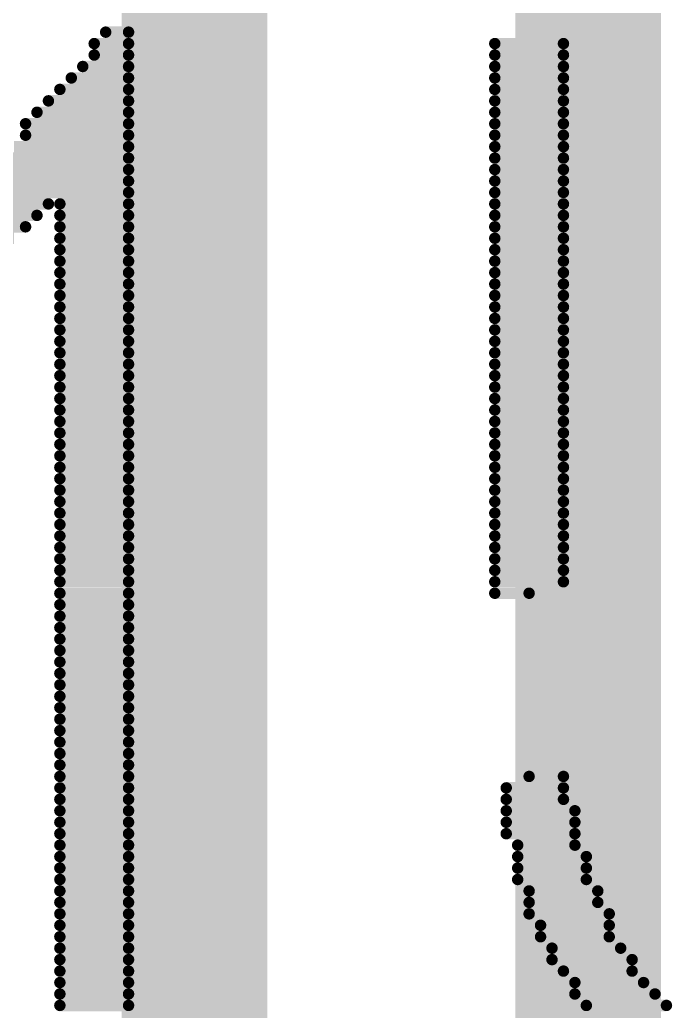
# Model space of a CAD drawing. Header units: inches. Extents: x -0.14 to 1.19, y -0.12 to 0.99.
# Drawn here: x 0.401 to 0.4458, y 0.3278 to 0.3957 of the extents above; entities that cross this region are included whole.
import ezdxf

# ---------------------------------------------------------------- set-up
doc = ezdxf.new("R2010")
doc.units = ezdxf.units.IN
doc.header["$MEASUREMENT"] = 0
doc.layers.add('Bottom Overlay', color=54, linetype='Continuous')
doc.layers.add('Top Layer', color=1, linetype='Continuous')

msp = doc.modelspace()

# ---------------------------------------------------------------- linework, layer by layer
at = {"layer": 'Bottom Overlay'}
for points in [[(0.406907, 0.394888, 0.000785, 0.000785, 0), (0.408477, 0.394888, 0.000785, 0.000785, 0)], [(0.406122, 0.394103, 0.000785, 0.000785, 0), (0.408477, 0.394103, 0.000785, 0.000785, 0)], [(0.433598, 0.394103, 0.000785, 0.000785, 0), (0.438309, 0.394103, 0.000785, 0.000785, 0)], [(0.406122, 0.393318, 0.000785, 0.000785, 0), (0.408477, 0.393318, 0.000785, 0.000785, 0)], [(0.433598, 0.393318, 0.000785, 0.000785, 0), (0.438309, 0.393318, 0.000785, 0.000785, 0)], [(0.405337, 0.392533, 0.000785, 0.000785, 0), (0.408477, 0.392533, 0.000785, 0.000785, 0)], [(0.433598, 0.392533, 0.000785, 0.000785, 0), (0.438309, 0.392533, 0.000785, 0.000785, 0)], [(0.404552, 0.391748, 0.000785, 0.000785, 0), (0.408477, 0.391748, 0.000785, 0.000785, 0)], [(0.433598, 0.391748, 0.000785, 0.000785, 0), (0.438309, 0.391748, 0.000785, 0.000785, 0)], [(0.403767, 0.390962, 0.000785, 0.000785, 0), (0.408477, 0.390962, 0.000785, 0.000785, 0)], [(0.433598, 0.390962, 0.000785, 0.000785, 0), (0.438309, 0.390962, 0.000785, 0.000785, 0)], [(0.402982, 0.390177, 0.000785, 0.000785, 0), (0.408477, 0.390177, 0.000785, 0.000785, 0)], [(0.433598, 0.390177, 0.000785, 0.000785, 0), (0.438309, 0.390177, 0.000785, 0.000785, 0)], [(0.402197, 0.389392, 0.000785, 0.000785, 0), (0.408477, 0.389392, 0.000785, 0.000785, 0)], [(0.433598, 0.389392, 0.000785, 0.000785, 0), (0.438309, 0.389392, 0.000785, 0.000785, 0)], [(0.401411, 0.388607, 0.000785, 0.000785, 0), (0.408477, 0.388607, 0.000785, 0.000785, 0)], [(0.433598, 0.388607, 0.000785, 0.000785, 0), (0.438309, 0.388607, 0.000785, 0.000785, 0)], [(0.401411, 0.387822, 0.000785, 0.000785, 0), (0.408477, 0.387822, 0.000785, 0.000785, 0)], [(0.433598, 0.387822, 0.000785, 0.000785, 0), (0.438309, 0.387822, 0.000785, 0.000785, 0)], [(0.400626, 0.387037, 0.000785, 0.000785, 0), (0.408477, 0.387037, 0.000785, 0.000785, 0)], [(0.433598, 0.387037, 0.000785, 0.000785, 0), (0.438309, 0.387037, 0.000785, 0.000785, 0)], [(0.399841, 0.386252, 0.000785, 0.000785, 0), (0.408477, 0.386252, 0.000785, 0.000785, 0)], [(0.433598, 0.386252, 0.000785, 0.000785, 0), (0.438309, 0.386252, 0.000785, 0.000785, 0)], [(0.399056, 0.385467, 0.000785, 0.000785, 0), (0.408477, 0.385467, 0.000785, 0.000785, 0)], [(0.433598, 0.385467, 0.000785, 0.000785, 0), (0.438309, 0.385467, 0.000785, 0.000785, 0)], [(0.398271, 0.384682, 0.000785, 0.000785, 0), (0.408477, 0.384682, 0.000785, 0.000785, 0)], [(0.433598, 0.384682, 0.000785, 0.000785, 0), (0.438309, 0.384682, 0.000785, 0.000785, 0)], [(0.397486, 0.383897, 0.000785, 0.000785, 0), (0.408477, 0.383897, 0.000785, 0.000785, 0)], [(0.433598, 0.383897, 0.000785, 0.000785, 0), (0.438309, 0.383897, 0.000785, 0.000785, 0)], [(0.396701, 0.383112, 0.000785, 0.000785, 0), (0.402982, 0.383112, 0.000785, 0.000785, 0)], [(0.403767, 0.383112, 0.000785, 0.000785, 0), (0.408477, 0.383112, 0.000785, 0.000785, 0)], [(0.433598, 0.383112, 0.000785, 0.000785, 0), (0.438309, 0.383112, 0.000785, 0.000785, 0)], [(0.395916, 0.382327, 0.000785, 0.000785, 0), (0.402197, 0.382327, 0.000785, 0.000785, 0)], [(0.403767, 0.382327, 0.000785, 0.000785, 0), (0.408477, 0.382327, 0.000785, 0.000785, 0)], [(0.433598, 0.382327, 0.000785, 0.000785, 0), (0.438309, 0.382327, 0.000785, 0.000785, 0)], [(0.395916, 0.381542, 0.000785, 0.000785, 0), (0.401411, 0.381542, 0.000785, 0.000785, 0)], [(0.403767, 0.381542, 0.000785, 0.000785, 0), (0.408477, 0.381542, 0.000785, 0.000785, 0)], [(0.433598, 0.381542, 0.000785, 0.000785, 0), (0.438309, 0.381542, 0.000785, 0.000785, 0)], [(0.395131, 0.380757, 0.000785, 0.000785, 0), (0.400626, 0.380757, 0.000785, 0.000785, 0)], [(0.403767, 0.380757, 0.000785, 0.000785, 0), (0.408477, 0.380757, 0.000785, 0.000785, 0)], [(0.433598, 0.380757, 0.000785, 0.000785, 0), (0.438309, 0.380757, 0.000785, 0.000785, 0)], [(0.403767, 0.379972, 0.000785, 0.000785, 0), (0.408477, 0.379972, 0.000785, 0.000785, 0)], [(0.433598, 0.379972, 0.000785, 0.000785, 0), (0.438309, 0.379972, 0.000785, 0.000785, 0)], [(0.403767, 0.379187, 0.000785, 0.000785, 0), (0.408477, 0.379187, 0.000785, 0.000785, 0)], [(0.433598, 0.379187, 0.000785, 0.000785, 0), (0.438309, 0.379187, 0.000785, 0.000785, 0)], [(0.403767, 0.378402, 0.000785, 0.000785, 0), (0.408477, 0.378402, 0.000785, 0.000785, 0)], [(0.433598, 0.378402, 0.000785, 0.000785, 0), (0.438309, 0.378402, 0.000785, 0.000785, 0)], [(0.403767, 0.377617, 0.000785, 0.000785, 0), (0.408477, 0.377617, 0.000785, 0.000785, 0)], [(0.433598, 0.377617, 0.000785, 0.000785, 0), (0.438309, 0.377617, 0.000785, 0.000785, 0)], [(0.403767, 0.376832, 0.000785, 0.000785, 0), (0.408477, 0.376832, 0.000785, 0.000785, 0)], [(0.433598, 0.376832, 0.000785, 0.000785, 0), (0.438309, 0.376832, 0.000785, 0.000785, 0)], [(0.403767, 0.376047, 0.000785, 0.000785, 0), (0.408477, 0.376047, 0.000785, 0.000785, 0)], [(0.433598, 0.376047, 0.000785, 0.000785, 0), (0.438309, 0.376047, 0.000785, 0.000785, 0)], [(0.403767, 0.375262, 0.000785, 0.000785, 0), (0.408477, 0.375262, 0.000785, 0.000785, 0)], [(0.433598, 0.375262, 0.000785, 0.000785, 0), (0.438309, 0.375262, 0.000785, 0.000785, 0)], [(0.403767, 0.374476, 0.000785, 0.000785, 0), (0.408477, 0.374476, 0.000785, 0.000785, 0)], [(0.433598, 0.374476, 0.000785, 0.000785, 0), (0.438309, 0.374476, 0.000785, 0.000785, 0)], [(0.403767, 0.373691, 0.000785, 0.000785, 0), (0.408477, 0.373691, 0.000785, 0.000785, 0)], [(0.433598, 0.373691, 0.000785, 0.000785, 0), (0.438309, 0.373691, 0.000785, 0.000785, 0)], [(0.403767, 0.372906, 0.000785, 0.000785, 0), (0.408477, 0.372906, 0.000785, 0.000785, 0)], [(0.433598, 0.372906, 0.000785, 0.000785, 0), (0.438309, 0.372906, 0.000785, 0.000785, 0)], [(0.403767, 0.372121, 0.000785, 0.000785, 0), (0.408477, 0.372121, 0.000785, 0.000785, 0)], [(0.433598, 0.372121, 0.000785, 0.000785, 0), (0.438309, 0.372121, 0.000785, 0.000785, 0)], [(0.403767, 0.371336, 0.000785, 0.000785, 0), (0.408477, 0.371336, 0.000785, 0.000785, 0)], [(0.433598, 0.371336, 0.000785, 0.000785, 0), (0.438309, 0.371336, 0.000785, 0.000785, 0)], [(0.403767, 0.370551, 0.000785, 0.000785, 0), (0.408477, 0.370551, 0.000785, 0.000785, 0)], [(0.433598, 0.370551, 0.000785, 0.000785, 0), (0.438309, 0.370551, 0.000785, 0.000785, 0)], [(0.403767, 0.369766, 0.000785, 0.000785, 0), (0.408477, 0.369766, 0.000785, 0.000785, 0)], [(0.433598, 0.369766, 0.000785, 0.000785, 0), (0.438309, 0.369766, 0.000785, 0.000785, 0)], [(0.403767, 0.368981, 0.000785, 0.000785, 0), (0.408477, 0.368981, 0.000785, 0.000785, 0)], [(0.433598, 0.368981, 0.000785, 0.000785, 0), (0.438309, 0.368981, 0.000785, 0.000785, 0)], [(0.403767, 0.368196, 0.000785, 0.000785, 0), (0.408477, 0.368196, 0.000785, 0.000785, 0)], [(0.433598, 0.368196, 0.000785, 0.000785, 0), (0.438309, 0.368196, 0.000785, 0.000785, 0)], [(0.403767, 0.367411, 0.000785, 0.000785, 0), (0.408477, 0.367411, 0.000785, 0.000785, 0)], [(0.433598, 0.367411, 0.000785, 0.000785, 0), (0.438309, 0.367411, 0.000785, 0.000785, 0)], [(0.403767, 0.366626, 0.000785, 0.000785, 0), (0.408477, 0.366626, 0.000785, 0.000785, 0)], [(0.433598, 0.366626, 0.000785, 0.000785, 0), (0.438309, 0.366626, 0.000785, 0.000785, 0)], [(0.403767, 0.365841, 0.000785, 0.000785, 0), (0.408477, 0.365841, 0.000785, 0.000785, 0)], [(0.433598, 0.365841, 0.000785, 0.000785, 0), (0.438309, 0.365841, 0.000785, 0.000785, 0)], [(0.403767, 0.365056, 0.000785, 0.000785, 0), (0.408477, 0.365056, 0.000785, 0.000785, 0)], [(0.433598, 0.365056, 0.000785, 0.000785, 0), (0.438309, 0.365056, 0.000785, 0.000785, 0)], [(0.403767, 0.364271, 0.000785, 0.000785, 0), (0.408477, 0.364271, 0.000785, 0.000785, 0)], [(0.433598, 0.364271, 0.000785, 0.000785, 0), (0.438309, 0.364271, 0.000785, 0.000785, 0)], [(0.403767, 0.363486, 0.000785, 0.000785, 0), (0.408477, 0.363486, 0.000785, 0.000785, 0)], [(0.433598, 0.363486, 0.000785, 0.000785, 0), (0.438309, 0.363486, 0.000785, 0.000785, 0)], [(0.403767, 0.362701, 0.000785, 0.000785, 0), (0.408477, 0.362701, 0.000785, 0.000785, 0)], [(0.433598, 0.362701, 0.000785, 0.000785, 0), (0.438309, 0.362701, 0.000785, 0.000785, 0)], [(0.403767, 0.361916, 0.000785, 0.000785, 0), (0.408477, 0.361916, 0.000785, 0.000785, 0)], [(0.433598, 0.361916, 0.000785, 0.000785, 0), (0.438309, 0.361916, 0.000785, 0.000785, 0)], [(0.403767, 0.361131, 0.000785, 0.000785, 0), (0.408477, 0.361131, 0.000785, 0.000785, 0)], [(0.433598, 0.361131, 0.000785, 0.000785, 0), (0.438309, 0.361131, 0.000785, 0.000785, 0)], [(0.403767, 0.360346, 0.000785, 0.000785, 0), (0.408477, 0.360346, 0.000785, 0.000785, 0)], [(0.433598, 0.360346, 0.000785, 0.000785, 0), (0.438309, 0.360346, 0.000785, 0.000785, 0)], [(0.403767, 0.359561, 0.000785, 0.000785, 0), (0.408477, 0.359561, 0.000785, 0.000785, 0)], [(0.433598, 0.359561, 0.000785, 0.000785, 0), (0.438309, 0.359561, 0.000785, 0.000785, 0)], [(0.403767, 0.358776, 0.000785, 0.000785, 0), (0.408477, 0.358776, 0.000785, 0.000785, 0)], [(0.433598, 0.358776, 0.000785, 0.000785, 0), (0.438309, 0.358776, 0.000785, 0.000785, 0)], [(0.403767, 0.35799, 0.000785, 0.000785, 0), (0.408477, 0.35799, 0.000785, 0.000785, 0)], [(0.433598, 0.35799, 0.000785, 0.000785, 0), (0.438309, 0.35799, 0.000785, 0.000785, 0)], [(0.403767, 0.357206, 0.000785, 0.000785, 0), (0.408477, 0.357206, 0.000785, 0.000785, 0)], [(0.433598, 0.357206, 0.000785, 0.000785, 0), (0.438309, 0.357206, 0.000785, 0.000785, 0)], [(0.403767, 0.35642, 0.000785, 0.000785, 0), (0.408477, 0.35642, 0.000785, 0.000785, 0)], [(0.433598, 0.35642, 0.000785, 0.000785, 0), (0.435953, 0.35642, 0.000785, 0.000785, 0)], [(0.403767, 0.355635, 0.000785, 0.000785, 0), (0.408477, 0.355635, 0.000785, 0.000785, 0)], [(0.403767, 0.35485, 0.000785, 0.000785, 0), (0.408477, 0.35485, 0.000785, 0.000785, 0)], [(0.403767, 0.354065, 0.000785, 0.000785, 0), (0.408477, 0.354065, 0.000785, 0.000785, 0)], [(0.403767, 0.35328, 0.000785, 0.000785, 0), (0.408477, 0.35328, 0.000785, 0.000785, 0)], [(0.403767, 0.352495, 0.000785, 0.000785, 0), (0.408477, 0.352495, 0.000785, 0.000785, 0)], [(0.403767, 0.35171, 0.000785, 0.000785, 0), (0.408477, 0.35171, 0.000785, 0.000785, 0)], [(0.403767, 0.350925, 0.000785, 0.000785, 0), (0.408477, 0.350925, 0.000785, 0.000785, 0)], [(0.403767, 0.35014, 0.000785, 0.000785, 0), (0.408477, 0.35014, 0.000785, 0.000785, 0)], [(0.403767, 0.349355, 0.000785, 0.000785, 0), (0.408477, 0.349355, 0.000785, 0.000785, 0)], [(0.403767, 0.34857, 0.000785, 0.000785, 0), (0.408477, 0.34857, 0.000785, 0.000785, 0)], [(0.403767, 0.347785, 0.000785, 0.000785, 0), (0.408477, 0.347785, 0.000785, 0.000785, 0)], [(0.403767, 0.347, 0.000785, 0.000785, 0), (0.408477, 0.347, 0.000785, 0.000785, 0)], [(0.403767, 0.346215, 0.000785, 0.000785, 0), (0.408477, 0.346215, 0.000785, 0.000785, 0)], [(0.403767, 0.34543, 0.000785, 0.000785, 0), (0.408477, 0.34543, 0.000785, 0.000785, 0)], [(0.403767, 0.344645, 0.000785, 0.000785, 0), (0.408477, 0.344645, 0.000785, 0.000785, 0)], [(0.403767, 0.34386, 0.000785, 0.000785, 0), (0.408477, 0.34386, 0.000785, 0.000785, 0)], [(0.435953, 0.34386, 0.000785, 0.000785, 0), (0.438309, 0.34386, 0.000785, 0.000785, 0)], [(0.403767, 0.343075, 0.000785, 0.000785, 0), (0.408477, 0.343075, 0.000785, 0.000785, 0)], [(0.434383, 0.343075, 0.000785, 0.000785, 0), (0.438309, 0.343075, 0.000785, 0.000785, 0)], [(0.403767, 0.34229, 0.000785, 0.000785, 0), (0.408477, 0.34229, 0.000785, 0.000785, 0)], [(0.434383, 0.34229, 0.000785, 0.000785, 0), (0.438309, 0.34229, 0.000785, 0.000785, 0)], [(0.403767, 0.341505, 0.000785, 0.000785, 0), (0.408477, 0.341505, 0.000785, 0.000785, 0)], [(0.434383, 0.341505, 0.000785, 0.000785, 0), (0.439094, 0.341505, 0.000785, 0.000785, 0)], [(0.403767, 0.34072, 0.000785, 0.000785, 0), (0.408477, 0.34072, 0.000785, 0.000785, 0)], [(0.434383, 0.34072, 0.000785, 0.000785, 0), (0.439094, 0.34072, 0.000785, 0.000785, 0)], [(0.403767, 0.339934, 0.000785, 0.000785, 0), (0.408477, 0.339934, 0.000785, 0.000785, 0)], [(0.434383, 0.339934, 0.000785, 0.000785, 0), (0.439094, 0.339934, 0.000785, 0.000785, 0)], [(0.403767, 0.339149, 0.000785, 0.000785, 0), (0.408477, 0.339149, 0.000785, 0.000785, 0)], [(0.435168, 0.339149, 0.000785, 0.000785, 0), (0.439094, 0.339149, 0.000785, 0.000785, 0)], [(0.403767, 0.338364, 0.000785, 0.000785, 0), (0.408477, 0.338364, 0.000785, 0.000785, 0)], [(0.435168, 0.338364, 0.000785, 0.000785, 0), (0.439879, 0.338364, 0.000785, 0.000785, 0)], [(0.403767, 0.337579, 0.000785, 0.000785, 0), (0.408477, 0.337579, 0.000785, 0.000785, 0)], [(0.435168, 0.337579, 0.000785, 0.000785, 0), (0.439879, 0.337579, 0.000785, 0.000785, 0)], [(0.403767, 0.336794, 0.000785, 0.000785, 0), (0.408477, 0.336794, 0.000785, 0.000785, 0)], [(0.435168, 0.336794, 0.000785, 0.000785, 0), (0.439879, 0.336794, 0.000785, 0.000785, 0)], [(0.403767, 0.336009, 0.000785, 0.000785, 0), (0.408477, 0.336009, 0.000785, 0.000785, 0)], [(0.435953, 0.336009, 0.000785, 0.000785, 0), (0.440664, 0.336009, 0.000785, 0.000785, 0)], [(0.403767, 0.335224, 0.000785, 0.000785, 0), (0.408477, 0.335224, 0.000785, 0.000785, 0)], [(0.435953, 0.335224, 0.000785, 0.000785, 0), (0.440664, 0.335224, 0.000785, 0.000785, 0)], [(0.403767, 0.334439, 0.000785, 0.000785, 0), (0.408477, 0.334439, 0.000785, 0.000785, 0)], [(0.435953, 0.334439, 0.000785, 0.000785, 0), (0.441449, 0.334439, 0.000785, 0.000785, 0)], [(0.403767, 0.333654, 0.000785, 0.000785, 0), (0.408477, 0.333654, 0.000785, 0.000785, 0)], [(0.436738, 0.333654, 0.000785, 0.000785, 0), (0.441449, 0.333654, 0.000785, 0.000785, 0)], [(0.403767, 0.332869, 0.000785, 0.000785, 0), (0.408477, 0.332869, 0.000785, 0.000785, 0)], [(0.436738, 0.332869, 0.000785, 0.000785, 0), (0.441449, 0.332869, 0.000785, 0.000785, 0)], [(0.403767, 0.332084, 0.000785, 0.000785, 0), (0.408477, 0.332084, 0.000785, 0.000785, 0)], [(0.437524, 0.332084, 0.000785, 0.000785, 0), (0.442234, 0.332084, 0.000785, 0.000785, 0)], [(0.403767, 0.331299, 0.000785, 0.000785, 0), (0.408477, 0.331299, 0.000785, 0.000785, 0)], [(0.437524, 0.331299, 0.000785, 0.000785, 0), (0.443019, 0.331299, 0.000785, 0.000785, 0)], [(0.403767, 0.330514, 0.000785, 0.000785, 0), (0.408477, 0.330514, 0.000785, 0.000785, 0)], [(0.438309, 0.330514, 0.000785, 0.000785, 0), (0.443019, 0.330514, 0.000785, 0.000785, 0)], [(0.403767, 0.329729, 0.000785, 0.000785, 0), (0.408477, 0.329729, 0.000785, 0.000785, 0)], [(0.439094, 0.329729, 0.000785, 0.000785, 0), (0.443804, 0.329729, 0.000785, 0.000785, 0)], [(0.403767, 0.328944, 0.000785, 0.000785, 0), (0.408477, 0.328944, 0.000785, 0.000785, 0)], [(0.439094, 0.328944, 0.000785, 0.000785, 0), (0.444589, 0.328944, 0.000785, 0.000785, 0)], [(0.403767, 0.328159, 0.000785, 0.000785, 0), (0.408477, 0.328159, 0.000785, 0.000785, 0)], [(0.439879, 0.328159, 0.000785, 0.000785, 0), (0.445374, 0.328159, 0.000785, 0.000785, 0)]]:
    msp.add_lwpolyline(points, format="xyseb", dxfattribs=at)
for points in [[(0.406711, 0.394888, 0.000392, 0.000392, 1), (0.407103, 0.394888, 0.000392, 0.000392, 1)], [(0.408281, 0.394888, 0.000392, 0.000392, 1), (0.408673, 0.394888, 0.000392, 0.000392, 1)], [(0.405925, 0.394103, 0.000392, 0.000392, 1), (0.406318, 0.394103, 0.000392, 0.000392, 1)], [(0.408281, 0.394103, 0.000392, 0.000392, 1), (0.408673, 0.394103, 0.000392, 0.000392, 1)], [(0.433402, 0.394103, 0.000392, 0.000392, 1), (0.433795, 0.394103, 0.000392, 0.000392, 1)], [(0.438113, 0.394103, 0.000392, 0.000392, 1), (0.438505, 0.394103, 0.000392, 0.000392, 1)], [(0.405925, 0.393318, 0.000392, 0.000392, 1), (0.406318, 0.393318, 0.000392, 0.000392, 1)], [(0.408281, 0.393318, 0.000392, 0.000392, 1), (0.408673, 0.393318, 0.000392, 0.000392, 1)], [(0.433402, 0.393318, 0.000392, 0.000392, 1), (0.433795, 0.393318, 0.000392, 0.000392, 1)], [(0.438113, 0.393318, 0.000392, 0.000392, 1), (0.438505, 0.393318, 0.000392, 0.000392, 1)], [(0.405141, 0.392533, 0.000392, 0.000392, 1), (0.405533, 0.392533, 0.000392, 0.000392, 1)], [(0.408281, 0.392533, 0.000392, 0.000392, 1), (0.408673, 0.392533, 0.000392, 0.000392, 1)], [(0.433402, 0.392533, 0.000392, 0.000392, 1), (0.433795, 0.392533, 0.000392, 0.000392, 1)], [(0.438113, 0.392533, 0.000392, 0.000392, 1), (0.438505, 0.392533, 0.000392, 0.000392, 1)], [(0.404355, 0.391748, 0.000392, 0.000392, 1), (0.404748, 0.391748, 0.000392, 0.000392, 1)], [(0.408281, 0.391748, 0.000392, 0.000392, 1), (0.408673, 0.391748, 0.000392, 0.000392, 1)], [(0.433402, 0.391748, 0.000392, 0.000392, 1), (0.433795, 0.391748, 0.000392, 0.000392, 1)], [(0.438113, 0.391748, 0.000392, 0.000392, 1), (0.438505, 0.391748, 0.000392, 0.000392, 1)], [(0.40357, 0.390962, 0.000392, 0.000392, 1), (0.403963, 0.390962, 0.000392, 0.000392, 1)], [(0.408281, 0.390962, 0.000392, 0.000392, 1), (0.408673, 0.390962, 0.000392, 0.000392, 1)], [(0.433402, 0.390962, 0.000392, 0.000392, 1), (0.433795, 0.390962, 0.000392, 0.000392, 1)], [(0.438113, 0.390962, 0.000392, 0.000392, 1), (0.438505, 0.390962, 0.000392, 0.000392, 1)], [(0.402785, 0.390177, 0.000392, 0.000392, 1), (0.403178, 0.390177, 0.000392, 0.000392, 1)], [(0.408281, 0.390177, 0.000392, 0.000392, 1), (0.408673, 0.390177, 0.000392, 0.000392, 1)], [(0.433402, 0.390177, 0.000392, 0.000392, 1), (0.433795, 0.390177, 0.000392, 0.000392, 1)], [(0.438113, 0.390177, 0.000392, 0.000392, 1), (0.438505, 0.390177, 0.000392, 0.000392, 1)], [(0.402, 0.389392, 0.000392, 0.000392, 1), (0.402393, 0.389392, 0.000392, 0.000392, 1)], [(0.408281, 0.389392, 0.000392, 0.000392, 1), (0.408673, 0.389392, 0.000392, 0.000392, 1)], [(0.433402, 0.389392, 0.000392, 0.000392, 1), (0.433795, 0.389392, 0.000392, 0.000392, 1)], [(0.438113, 0.389392, 0.000392, 0.000392, 1), (0.438505, 0.389392, 0.000392, 0.000392, 1)], [(0.401215, 0.388607, 0.000392, 0.000392, 1), (0.401608, 0.388607, 0.000392, 0.000392, 1)], [(0.408281, 0.388607, 0.000392, 0.000392, 1), (0.408673, 0.388607, 0.000392, 0.000392, 1)], [(0.433402, 0.388607, 0.000392, 0.000392, 1), (0.433795, 0.388607, 0.000392, 0.000392, 1)], [(0.438113, 0.388607, 0.000392, 0.000392, 1), (0.438505, 0.388607, 0.000392, 0.000392, 1)], [(0.401215, 0.387822, 0.000392, 0.000392, 1), (0.401608, 0.387822, 0.000392, 0.000392, 1)], [(0.408281, 0.387822, 0.000392, 0.000392, 1), (0.408673, 0.387822, 0.000392, 0.000392, 1)], [(0.433402, 0.387822, 0.000392, 0.000392, 1), (0.433795, 0.387822, 0.000392, 0.000392, 1)], [(0.438113, 0.387822, 0.000392, 0.000392, 1), (0.438505, 0.387822, 0.000392, 0.000392, 1)], [(0.408281, 0.387037, 0.000392, 0.000392, 1), (0.408673, 0.387037, 0.000392, 0.000392, 1)], [(0.433402, 0.387037, 0.000392, 0.000392, 1), (0.433795, 0.387037, 0.000392, 0.000392, 1)], [(0.438113, 0.387037, 0.000392, 0.000392, 1), (0.438505, 0.387037, 0.000392, 0.000392, 1)], [(0.408281, 0.386252, 0.000392, 0.000392, 1), (0.408673, 0.386252, 0.000392, 0.000392, 1)], [(0.433402, 0.386252, 0.000392, 0.000392, 1), (0.433795, 0.386252, 0.000392, 0.000392, 1)], [(0.438113, 0.386252, 0.000392, 0.000392, 1), (0.438505, 0.386252, 0.000392, 0.000392, 1)], [(0.408281, 0.385467, 0.000392, 0.000392, 1), (0.408673, 0.385467, 0.000392, 0.000392, 1)], [(0.433402, 0.385467, 0.000392, 0.000392, 1), (0.433795, 0.385467, 0.000392, 0.000392, 1)], [(0.438113, 0.385467, 0.000392, 0.000392, 1), (0.438505, 0.385467, 0.000392, 0.000392, 1)], [(0.408281, 0.384682, 0.000392, 0.000392, 1), (0.408673, 0.384682, 0.000392, 0.000392, 1)], [(0.433402, 0.384682, 0.000392, 0.000392, 1), (0.433795, 0.384682, 0.000392, 0.000392, 1)], [(0.438113, 0.384682, 0.000392, 0.000392, 1), (0.438505, 0.384682, 0.000392, 0.000392, 1)], [(0.408281, 0.383897, 0.000392, 0.000392, 1), (0.408673, 0.383897, 0.000392, 0.000392, 1)], [(0.433402, 0.383897, 0.000392, 0.000392, 1), (0.433795, 0.383897, 0.000392, 0.000392, 1)], [(0.438113, 0.383897, 0.000392, 0.000392, 1), (0.438505, 0.383897, 0.000392, 0.000392, 1)], [(0.402785, 0.383112, 0.000392, 0.000392, 1), (0.403178, 0.383112, 0.000392, 0.000392, 1)], [(0.40357, 0.383112, 0.000392, 0.000392, 1), (0.403963, 0.383112, 0.000392, 0.000392, 1)], [(0.408281, 0.383112, 0.000392, 0.000392, 1), (0.408673, 0.383112, 0.000392, 0.000392, 1)], [(0.433402, 0.383112, 0.000392, 0.000392, 1), (0.433795, 0.383112, 0.000392, 0.000392, 1)], [(0.438113, 0.383112, 0.000392, 0.000392, 1), (0.438505, 0.383112, 0.000392, 0.000392, 1)], [(0.402, 0.382327, 0.000392, 0.000392, 1), (0.402393, 0.382327, 0.000392, 0.000392, 1)], [(0.40357, 0.382327, 0.000392, 0.000392, 1), (0.403963, 0.382327, 0.000392, 0.000392, 1)], [(0.408281, 0.382327, 0.000392, 0.000392, 1), (0.408673, 0.382327, 0.000392, 0.000392, 1)], [(0.433402, 0.382327, 0.000392, 0.000392, 1), (0.433795, 0.382327, 0.000392, 0.000392, 1)], [(0.438113, 0.382327, 0.000392, 0.000392, 1), (0.438505, 0.382327, 0.000392, 0.000392, 1)], [(0.401215, 0.381542, 0.000392, 0.000392, 1), (0.401608, 0.381542, 0.000392, 0.000392, 1)], [(0.40357, 0.381542, 0.000392, 0.000392, 1), (0.403963, 0.381542, 0.000392, 0.000392, 1)], [(0.408281, 0.381542, 0.000392, 0.000392, 1), (0.408673, 0.381542, 0.000392, 0.000392, 1)], [(0.433402, 0.381542, 0.000392, 0.000392, 1), (0.433795, 0.381542, 0.000392, 0.000392, 1)], [(0.438113, 0.381542, 0.000392, 0.000392, 1), (0.438505, 0.381542, 0.000392, 0.000392, 1)], [(0.40357, 0.380757, 0.000392, 0.000392, 1), (0.403963, 0.380757, 0.000392, 0.000392, 1)], [(0.408281, 0.380757, 0.000392, 0.000392, 1), (0.408673, 0.380757, 0.000392, 0.000392, 1)], [(0.433402, 0.380757, 0.000392, 0.000392, 1), (0.433795, 0.380757, 0.000392, 0.000392, 1)], [(0.438113, 0.380757, 0.000392, 0.000392, 1), (0.438505, 0.380757, 0.000392, 0.000392, 1)], [(0.40357, 0.379972, 0.000392, 0.000392, 1), (0.403963, 0.379972, 0.000392, 0.000392, 1)], [(0.408281, 0.379972, 0.000392, 0.000392, 1), (0.408673, 0.379972, 0.000392, 0.000392, 1)], [(0.433402, 0.379972, 0.000392, 0.000392, 1), (0.433795, 0.379972, 0.000392, 0.000392, 1)], [(0.438113, 0.379972, 0.000392, 0.000392, 1), (0.438505, 0.379972, 0.000392, 0.000392, 1)], [(0.40357, 0.379187, 0.000392, 0.000392, 1), (0.403963, 0.379187, 0.000392, 0.000392, 1)], [(0.408281, 0.379187, 0.000392, 0.000392, 1), (0.408673, 0.379187, 0.000392, 0.000392, 1)], [(0.433402, 0.379187, 0.000392, 0.000392, 1), (0.433795, 0.379187, 0.000392, 0.000392, 1)], [(0.438113, 0.379187, 0.000392, 0.000392, 1), (0.438505, 0.379187, 0.000392, 0.000392, 1)], [(0.40357, 0.378402, 0.000392, 0.000392, 1), (0.403963, 0.378402, 0.000392, 0.000392, 1)], [(0.408281, 0.378402, 0.000392, 0.000392, 1), (0.408673, 0.378402, 0.000392, 0.000392, 1)], [(0.433402, 0.378402, 0.000392, 0.000392, 1), (0.433795, 0.378402, 0.000392, 0.000392, 1)], [(0.438113, 0.378402, 0.000392, 0.000392, 1), (0.438505, 0.378402, 0.000392, 0.000392, 1)], [(0.40357, 0.377617, 0.000392, 0.000392, 1), (0.403963, 0.377617, 0.000392, 0.000392, 1)], [(0.408281, 0.377617, 0.000392, 0.000392, 1), (0.408673, 0.377617, 0.000392, 0.000392, 1)], [(0.433402, 0.377617, 0.000392, 0.000392, 1), (0.433795, 0.377617, 0.000392, 0.000392, 1)], [(0.438113, 0.377617, 0.000392, 0.000392, 1), (0.438505, 0.377617, 0.000392, 0.000392, 1)], [(0.40357, 0.376832, 0.000392, 0.000392, 1), (0.403963, 0.376832, 0.000392, 0.000392, 1)], [(0.408281, 0.376832, 0.000392, 0.000392, 1), (0.408673, 0.376832, 0.000392, 0.000392, 1)], [(0.433402, 0.376832, 0.000392, 0.000392, 1), (0.433795, 0.376832, 0.000392, 0.000392, 1)], [(0.438113, 0.376832, 0.000392, 0.000392, 1), (0.438505, 0.376832, 0.000392, 0.000392, 1)], [(0.40357, 0.376047, 0.000392, 0.000392, 1), (0.403963, 0.376047, 0.000392, 0.000392, 1)], [(0.408281, 0.376047, 0.000392, 0.000392, 1), (0.408673, 0.376047, 0.000392, 0.000392, 1)], [(0.433402, 0.376047, 0.000392, 0.000392, 1), (0.433795, 0.376047, 0.000392, 0.000392, 1)], [(0.438113, 0.376047, 0.000392, 0.000392, 1), (0.438505, 0.376047, 0.000392, 0.000392, 1)], [(0.40357, 0.375262, 0.000392, 0.000392, 1), (0.403963, 0.375262, 0.000392, 0.000392, 1)], [(0.408281, 0.375262, 0.000392, 0.000392, 1), (0.408673, 0.375262, 0.000392, 0.000392, 1)], [(0.433402, 0.375262, 0.000392, 0.000392, 1), (0.433795, 0.375262, 0.000392, 0.000392, 1)], [(0.438113, 0.375262, 0.000392, 0.000392, 1), (0.438505, 0.375262, 0.000392, 0.000392, 1)], [(0.40357, 0.374476, 0.000392, 0.000392, 1), (0.403963, 0.374476, 0.000392, 0.000392, 1)], [(0.408281, 0.374476, 0.000392, 0.000392, 1), (0.408673, 0.374476, 0.000392, 0.000392, 1)], [(0.433402, 0.374476, 0.000392, 0.000392, 1), (0.433795, 0.374476, 0.000392, 0.000392, 1)], [(0.438113, 0.374476, 0.000392, 0.000392, 1), (0.438505, 0.374476, 0.000392, 0.000392, 1)], [(0.40357, 0.373691, 0.000392, 0.000392, 1), (0.403963, 0.373691, 0.000392, 0.000392, 1)], [(0.408281, 0.373691, 0.000392, 0.000392, 1), (0.408673, 0.373691, 0.000392, 0.000392, 1)], [(0.433402, 0.373691, 0.000392, 0.000392, 1), (0.433795, 0.373691, 0.000392, 0.000392, 1)], [(0.438113, 0.373691, 0.000392, 0.000392, 1), (0.438505, 0.373691, 0.000392, 0.000392, 1)], [(0.40357, 0.372906, 0.000392, 0.000392, 1), (0.403963, 0.372906, 0.000392, 0.000392, 1)], [(0.408281, 0.372906, 0.000392, 0.000392, 1), (0.408673, 0.372906, 0.000392, 0.000392, 1)], [(0.433402, 0.372906, 0.000392, 0.000392, 1), (0.433795, 0.372906, 0.000392, 0.000392, 1)], [(0.438113, 0.372906, 0.000392, 0.000392, 1), (0.438505, 0.372906, 0.000392, 0.000392, 1)], [(0.40357, 0.372121, 0.000392, 0.000392, 1), (0.403963, 0.372121, 0.000392, 0.000392, 1)], [(0.408281, 0.372121, 0.000392, 0.000392, 1), (0.408673, 0.372121, 0.000392, 0.000392, 1)], [(0.433402, 0.372121, 0.000392, 0.000392, 1), (0.433795, 0.372121, 0.000392, 0.000392, 1)], [(0.438113, 0.372121, 0.000392, 0.000392, 1), (0.438505, 0.372121, 0.000392, 0.000392, 1)], [(0.40357, 0.371336, 0.000392, 0.000392, 1), (0.403963, 0.371336, 0.000392, 0.000392, 1)], [(0.408281, 0.371336, 0.000392, 0.000392, 1), (0.408673, 0.371336, 0.000392, 0.000392, 1)], [(0.433402, 0.371336, 0.000392, 0.000392, 1), (0.433795, 0.371336, 0.000392, 0.000392, 1)], [(0.438113, 0.371336, 0.000392, 0.000392, 1), (0.438505, 0.371336, 0.000392, 0.000392, 1)], [(0.40357, 0.370551, 0.000392, 0.000392, 1), (0.403963, 0.370551, 0.000392, 0.000392, 1)], [(0.408281, 0.370551, 0.000392, 0.000392, 1), (0.408673, 0.370551, 0.000392, 0.000392, 1)], [(0.433402, 0.370551, 0.000392, 0.000392, 1), (0.433795, 0.370551, 0.000392, 0.000392, 1)], [(0.438113, 0.370551, 0.000392, 0.000392, 1), (0.438505, 0.370551, 0.000392, 0.000392, 1)], [(0.40357, 0.369766, 0.000392, 0.000392, 1), (0.403963, 0.369766, 0.000392, 0.000392, 1)], [(0.408281, 0.369766, 0.000392, 0.000392, 1), (0.408673, 0.369766, 0.000392, 0.000392, 1)], [(0.433402, 0.369766, 0.000392, 0.000392, 1), (0.433795, 0.369766, 0.000392, 0.000392, 1)], [(0.438113, 0.369766, 0.000392, 0.000392, 1), (0.438505, 0.369766, 0.000392, 0.000392, 1)], [(0.40357, 0.368981, 0.000392, 0.000392, 1), (0.403963, 0.368981, 0.000392, 0.000392, 1)], [(0.408281, 0.368981, 0.000392, 0.000392, 1), (0.408673, 0.368981, 0.000392, 0.000392, 1)], [(0.433402, 0.368981, 0.000392, 0.000392, 1), (0.433795, 0.368981, 0.000392, 0.000392, 1)], [(0.438113, 0.368981, 0.000392, 0.000392, 1), (0.438505, 0.368981, 0.000392, 0.000392, 1)], [(0.40357, 0.368196, 0.000392, 0.000392, 1), (0.403963, 0.368196, 0.000392, 0.000392, 1)], [(0.408281, 0.368196, 0.000392, 0.000392, 1), (0.408673, 0.368196, 0.000392, 0.000392, 1)], [(0.433402, 0.368196, 0.000392, 0.000392, 1), (0.433795, 0.368196, 0.000392, 0.000392, 1)], [(0.438113, 0.368196, 0.000392, 0.000392, 1), (0.438505, 0.368196, 0.000392, 0.000392, 1)], [(0.40357, 0.367411, 0.000392, 0.000392, 1), (0.403963, 0.367411, 0.000392, 0.000392, 1)], [(0.408281, 0.367411, 0.000392, 0.000392, 1), (0.408673, 0.367411, 0.000392, 0.000392, 1)], [(0.433402, 0.367411, 0.000392, 0.000392, 1), (0.433795, 0.367411, 0.000392, 0.000392, 1)], [(0.438113, 0.367411, 0.000392, 0.000392, 1), (0.438505, 0.367411, 0.000392, 0.000392, 1)], [(0.40357, 0.366626, 0.000392, 0.000392, 1), (0.403963, 0.366626, 0.000392, 0.000392, 1)], [(0.408281, 0.366626, 0.000392, 0.000392, 1), (0.408673, 0.366626, 0.000392, 0.000392, 1)], [(0.433402, 0.366626, 0.000392, 0.000392, 1), (0.433795, 0.366626, 0.000392, 0.000392, 1)], [(0.438113, 0.366626, 0.000392, 0.000392, 1), (0.438505, 0.366626, 0.000392, 0.000392, 1)], [(0.40357, 0.365841, 0.000392, 0.000392, 1), (0.403963, 0.365841, 0.000392, 0.000392, 1)], [(0.408281, 0.365841, 0.000392, 0.000392, 1), (0.408673, 0.365841, 0.000392, 0.000392, 1)], [(0.433402, 0.365841, 0.000392, 0.000392, 1), (0.433795, 0.365841, 0.000392, 0.000392, 1)], [(0.438113, 0.365841, 0.000392, 0.000392, 1), (0.438505, 0.365841, 0.000392, 0.000392, 1)], [(0.40357, 0.365056, 0.000392, 0.000392, 1), (0.403963, 0.365056, 0.000392, 0.000392, 1)], [(0.408281, 0.365056, 0.000392, 0.000392, 1), (0.408673, 0.365056, 0.000392, 0.000392, 1)], [(0.433402, 0.365056, 0.000392, 0.000392, 1), (0.433795, 0.365056, 0.000392, 0.000392, 1)], [(0.438113, 0.365056, 0.000392, 0.000392, 1), (0.438505, 0.365056, 0.000392, 0.000392, 1)], [(0.40357, 0.364271, 0.000392, 0.000392, 1), (0.403963, 0.364271, 0.000392, 0.000392, 1)], [(0.408281, 0.364271, 0.000392, 0.000392, 1), (0.408673, 0.364271, 0.000392, 0.000392, 1)], [(0.433402, 0.364271, 0.000392, 0.000392, 1), (0.433795, 0.364271, 0.000392, 0.000392, 1)], [(0.438113, 0.364271, 0.000392, 0.000392, 1), (0.438505, 0.364271, 0.000392, 0.000392, 1)], [(0.40357, 0.363486, 0.000392, 0.000392, 1), (0.403963, 0.363486, 0.000392, 0.000392, 1)], [(0.408281, 0.363486, 0.000392, 0.000392, 1), (0.408673, 0.363486, 0.000392, 0.000392, 1)], [(0.433402, 0.363486, 0.000392, 0.000392, 1), (0.433795, 0.363486, 0.000392, 0.000392, 1)], [(0.438113, 0.363486, 0.000392, 0.000392, 1), (0.438505, 0.363486, 0.000392, 0.000392, 1)], [(0.40357, 0.362701, 0.000392, 0.000392, 1), (0.403963, 0.362701, 0.000392, 0.000392, 1)], [(0.408281, 0.362701, 0.000392, 0.000392, 1), (0.408673, 0.362701, 0.000392, 0.000392, 1)], [(0.433402, 0.362701, 0.000392, 0.000392, 1), (0.433795, 0.362701, 0.000392, 0.000392, 1)], [(0.438113, 0.362701, 0.000392, 0.000392, 1), (0.438505, 0.362701, 0.000392, 0.000392, 1)], [(0.40357, 0.361916, 0.000392, 0.000392, 1), (0.403963, 0.361916, 0.000392, 0.000392, 1)], [(0.408281, 0.361916, 0.000392, 0.000392, 1), (0.408673, 0.361916, 0.000392, 0.000392, 1)], [(0.433402, 0.361916, 0.000392, 0.000392, 1), (0.433795, 0.361916, 0.000392, 0.000392, 1)], [(0.438113, 0.361916, 0.000392, 0.000392, 1), (0.438505, 0.361916, 0.000392, 0.000392, 1)], [(0.40357, 0.361131, 0.000392, 0.000392, 1), (0.403963, 0.361131, 0.000392, 0.000392, 1)], [(0.408281, 0.361131, 0.000392, 0.000392, 1), (0.408673, 0.361131, 0.000392, 0.000392, 1)], [(0.433402, 0.361131, 0.000392, 0.000392, 1), (0.433795, 0.361131, 0.000392, 0.000392, 1)], [(0.438113, 0.361131, 0.000392, 0.000392, 1), (0.438505, 0.361131, 0.000392, 0.000392, 1)], [(0.40357, 0.360346, 0.000392, 0.000392, 1), (0.403963, 0.360346, 0.000392, 0.000392, 1)], [(0.408281, 0.360346, 0.000392, 0.000392, 1), (0.408673, 0.360346, 0.000392, 0.000392, 1)], [(0.433402, 0.360346, 0.000392, 0.000392, 1), (0.433795, 0.360346, 0.000392, 0.000392, 1)], [(0.438113, 0.360346, 0.000392, 0.000392, 1), (0.438505, 0.360346, 0.000392, 0.000392, 1)], [(0.40357, 0.359561, 0.000392, 0.000392, 1), (0.403963, 0.359561, 0.000392, 0.000392, 1)], [(0.408281, 0.359561, 0.000392, 0.000392, 1), (0.408673, 0.359561, 0.000392, 0.000392, 1)], [(0.433402, 0.359561, 0.000392, 0.000392, 1), (0.433795, 0.359561, 0.000392, 0.000392, 1)], [(0.438113, 0.359561, 0.000392, 0.000392, 1), (0.438505, 0.359561, 0.000392, 0.000392, 1)], [(0.40357, 0.358776, 0.000392, 0.000392, 1), (0.403963, 0.358776, 0.000392, 0.000392, 1)], [(0.408281, 0.358776, 0.000392, 0.000392, 1), (0.408673, 0.358776, 0.000392, 0.000392, 1)], [(0.433402, 0.358776, 0.000392, 0.000392, 1), (0.433795, 0.358776, 0.000392, 0.000392, 1)], [(0.438113, 0.358776, 0.000392, 0.000392, 1), (0.438505, 0.358776, 0.000392, 0.000392, 1)], [(0.40357, 0.35799, 0.000392, 0.000392, 1), (0.403963, 0.35799, 0.000392, 0.000392, 1)], [(0.408281, 0.35799, 0.000392, 0.000392, 1), (0.408673, 0.35799, 0.000392, 0.000392, 1)], [(0.433402, 0.35799, 0.000392, 0.000392, 1), (0.433795, 0.35799, 0.000392, 0.000392, 1)], [(0.438113, 0.35799, 0.000392, 0.000392, 1), (0.438505, 0.35799, 0.000392, 0.000392, 1)], [(0.40357, 0.357206, 0.000392, 0.000392, 1), (0.403963, 0.357206, 0.000392, 0.000392, 1)], [(0.408281, 0.357206, 0.000392, 0.000392, 1), (0.408673, 0.357206, 0.000392, 0.000392, 1)], [(0.433402, 0.357206, 0.000392, 0.000392, 1), (0.433795, 0.357206, 0.000392, 0.000392, 1)], [(0.438113, 0.357206, 0.000392, 0.000392, 1), (0.438505, 0.357206, 0.000392, 0.000392, 1)], [(0.40357, 0.35642, 0.000392, 0.000392, 1), (0.403963, 0.35642, 0.000392, 0.000392, 1)], [(0.408281, 0.35642, 0.000392, 0.000392, 1), (0.408673, 0.35642, 0.000392, 0.000392, 1)], [(0.433402, 0.35642, 0.000392, 0.000392, 1), (0.433795, 0.35642, 0.000392, 0.000392, 1)], [(0.435757, 0.35642, 0.000392, 0.000392, 1), (0.43615, 0.35642, 0.000392, 0.000392, 1)], [(0.40357, 0.355635, 0.000392, 0.000392, 1), (0.403963, 0.355635, 0.000392, 0.000392, 1)], [(0.408281, 0.355635, 0.000392, 0.000392, 1), (0.408673, 0.355635, 0.000392, 0.000392, 1)], [(0.40357, 0.35485, 0.000392, 0.000392, 1), (0.403963, 0.35485, 0.000392, 0.000392, 1)], [(0.408281, 0.35485, 0.000392, 0.000392, 1), (0.408673, 0.35485, 0.000392, 0.000392, 1)], [(0.40357, 0.354065, 0.000392, 0.000392, 1), (0.403963, 0.354065, 0.000392, 0.000392, 1)], [(0.408281, 0.354065, 0.000392, 0.000392, 1), (0.408673, 0.354065, 0.000392, 0.000392, 1)], [(0.40357, 0.35328, 0.000392, 0.000392, 1), (0.403963, 0.35328, 0.000392, 0.000392, 1)], [(0.408281, 0.35328, 0.000392, 0.000392, 1), (0.408673, 0.35328, 0.000392, 0.000392, 1)], [(0.40357, 0.352495, 0.000392, 0.000392, 1), (0.403963, 0.352495, 0.000392, 0.000392, 1)], [(0.408281, 0.352495, 0.000392, 0.000392, 1), (0.408673, 0.352495, 0.000392, 0.000392, 1)], [(0.40357, 0.35171, 0.000392, 0.000392, 1), (0.403963, 0.35171, 0.000392, 0.000392, 1)], [(0.408281, 0.35171, 0.000392, 0.000392, 1), (0.408673, 0.35171, 0.000392, 0.000392, 1)], [(0.40357, 0.350925, 0.000392, 0.000392, 1), (0.403963, 0.350925, 0.000392, 0.000392, 1)], [(0.408281, 0.350925, 0.000392, 0.000392, 1), (0.408673, 0.350925, 0.000392, 0.000392, 1)], [(0.40357, 0.35014, 0.000392, 0.000392, 1), (0.403963, 0.35014, 0.000392, 0.000392, 1)], [(0.408281, 0.35014, 0.000392, 0.000392, 1), (0.408673, 0.35014, 0.000392, 0.000392, 1)], [(0.40357, 0.349355, 0.000392, 0.000392, 1), (0.403963, 0.349355, 0.000392, 0.000392, 1)], [(0.408281, 0.349355, 0.000392, 0.000392, 1), (0.408673, 0.349355, 0.000392, 0.000392, 1)], [(0.40357, 0.34857, 0.000392, 0.000392, 1), (0.403963, 0.34857, 0.000392, 0.000392, 1)], [(0.408281, 0.34857, 0.000392, 0.000392, 1), (0.408673, 0.34857, 0.000392, 0.000392, 1)], [(0.40357, 0.347785, 0.000392, 0.000392, 1), (0.403963, 0.347785, 0.000392, 0.000392, 1)], [(0.408281, 0.347785, 0.000392, 0.000392, 1), (0.408673, 0.347785, 0.000392, 0.000392, 1)], [(0.40357, 0.347, 0.000392, 0.000392, 1), (0.403963, 0.347, 0.000392, 0.000392, 1)], [(0.408281, 0.347, 0.000392, 0.000392, 1), (0.408673, 0.347, 0.000392, 0.000392, 1)], [(0.40357, 0.346215, 0.000392, 0.000392, 1), (0.403963, 0.346215, 0.000392, 0.000392, 1)], [(0.408281, 0.346215, 0.000392, 0.000392, 1), (0.408673, 0.346215, 0.000392, 0.000392, 1)], [(0.40357, 0.34543, 0.000392, 0.000392, 1), (0.403963, 0.34543, 0.000392, 0.000392, 1)], [(0.408281, 0.34543, 0.000392, 0.000392, 1), (0.408673, 0.34543, 0.000392, 0.000392, 1)], [(0.40357, 0.344645, 0.000392, 0.000392, 1), (0.403963, 0.344645, 0.000392, 0.000392, 1)], [(0.408281, 0.344645, 0.000392, 0.000392, 1), (0.408673, 0.344645, 0.000392, 0.000392, 1)], [(0.40357, 0.34386, 0.000392, 0.000392, 1), (0.403963, 0.34386, 0.000392, 0.000392, 1)], [(0.408281, 0.34386, 0.000392, 0.000392, 1), (0.408673, 0.34386, 0.000392, 0.000392, 1)], [(0.435757, 0.34386, 0.000392, 0.000392, 1), (0.43615, 0.34386, 0.000392, 0.000392, 1)], [(0.438113, 0.34386, 0.000392, 0.000392, 1), (0.438505, 0.34386, 0.000392, 0.000392, 1)], [(0.40357, 0.343075, 0.000392, 0.000392, 1), (0.403963, 0.343075, 0.000392, 0.000392, 1)], [(0.408281, 0.343075, 0.000392, 0.000392, 1), (0.408673, 0.343075, 0.000392, 0.000392, 1)], [(0.434187, 0.343075, 0.000392, 0.000392, 1), (0.43458, 0.343075, 0.000392, 0.000392, 1)], [(0.438113, 0.343075, 0.000392, 0.000392, 1), (0.438505, 0.343075, 0.000392, 0.000392, 1)], [(0.40357, 0.34229, 0.000392, 0.000392, 1), (0.403963, 0.34229, 0.000392, 0.000392, 1)], [(0.408281, 0.34229, 0.000392, 0.000392, 1), (0.408673, 0.34229, 0.000392, 0.000392, 1)], [(0.434187, 0.34229, 0.000392, 0.000392, 1), (0.43458, 0.34229, 0.000392, 0.000392, 1)], [(0.438113, 0.34229, 0.000392, 0.000392, 1), (0.438505, 0.34229, 0.000392, 0.000392, 1)], [(0.40357, 0.341505, 0.000392, 0.000392, 1), (0.403963, 0.341505, 0.000392, 0.000392, 1)], [(0.408281, 0.341505, 0.000392, 0.000392, 1), (0.408673, 0.341505, 0.000392, 0.000392, 1)], [(0.434187, 0.341505, 0.000392, 0.000392, 1), (0.43458, 0.341505, 0.000392, 0.000392, 1)], [(0.438897, 0.341505, 0.000392, 0.000392, 1), (0.43929, 0.341505, 0.000392, 0.000392, 1)], [(0.40357, 0.34072, 0.000392, 0.000392, 1), (0.403963, 0.34072, 0.000392, 0.000392, 1)], [(0.408281, 0.34072, 0.000392, 0.000392, 1), (0.408673, 0.34072, 0.000392, 0.000392, 1)], [(0.434187, 0.34072, 0.000392, 0.000392, 1), (0.43458, 0.34072, 0.000392, 0.000392, 1)], [(0.438897, 0.34072, 0.000392, 0.000392, 1), (0.43929, 0.34072, 0.000392, 0.000392, 1)], [(0.40357, 0.339934, 0.000392, 0.000392, 1), (0.403963, 0.339934, 0.000392, 0.000392, 1)], [(0.408281, 0.339934, 0.000392, 0.000392, 1), (0.408673, 0.339934, 0.000392, 0.000392, 1)], [(0.434187, 0.339934, 0.000392, 0.000392, 1), (0.43458, 0.339934, 0.000392, 0.000392, 1)], [(0.438897, 0.339934, 0.000392, 0.000392, 1), (0.43929, 0.339934, 0.000392, 0.000392, 1)], [(0.40357, 0.339149, 0.000392, 0.000392, 1), (0.403963, 0.339149, 0.000392, 0.000392, 1)], [(0.408281, 0.339149, 0.000392, 0.000392, 1), (0.408673, 0.339149, 0.000392, 0.000392, 1)], [(0.434972, 0.339149, 0.000392, 0.000392, 1), (0.435365, 0.339149, 0.000392, 0.000392, 1)], [(0.438897, 0.339149, 0.000392, 0.000392, 1), (0.43929, 0.339149, 0.000392, 0.000392, 1)], [(0.40357, 0.338364, 0.000392, 0.000392, 1), (0.403963, 0.338364, 0.000392, 0.000392, 1)], [(0.408281, 0.338364, 0.000392, 0.000392, 1), (0.408673, 0.338364, 0.000392, 0.000392, 1)], [(0.434972, 0.338364, 0.000392, 0.000392, 1), (0.435365, 0.338364, 0.000392, 0.000392, 1)], [(0.439682, 0.338364, 0.000392, 0.000392, 1), (0.440075, 0.338364, 0.000392, 0.000392, 1)], [(0.40357, 0.337579, 0.000392, 0.000392, 1), (0.403963, 0.337579, 0.000392, 0.000392, 1)], [(0.408281, 0.337579, 0.000392, 0.000392, 1), (0.408673, 0.337579, 0.000392, 0.000392, 1)], [(0.434972, 0.337579, 0.000392, 0.000392, 1), (0.435365, 0.337579, 0.000392, 0.000392, 1)], [(0.439682, 0.337579, 0.000392, 0.000392, 1), (0.440075, 0.337579, 0.000392, 0.000392, 1)], [(0.40357, 0.336794, 0.000392, 0.000392, 1), (0.403963, 0.336794, 0.000392, 0.000392, 1)], [(0.408281, 0.336794, 0.000392, 0.000392, 1), (0.408673, 0.336794, 0.000392, 0.000392, 1)], [(0.434972, 0.336794, 0.000392, 0.000392, 1), (0.435365, 0.336794, 0.000392, 0.000392, 1)], [(0.439682, 0.336794, 0.000392, 0.000392, 1), (0.440075, 0.336794, 0.000392, 0.000392, 1)], [(0.40357, 0.336009, 0.000392, 0.000392, 1), (0.403963, 0.336009, 0.000392, 0.000392, 1)], [(0.408281, 0.336009, 0.000392, 0.000392, 1), (0.408673, 0.336009, 0.000392, 0.000392, 1)], [(0.435757, 0.336009, 0.000392, 0.000392, 1), (0.43615, 0.336009, 0.000392, 0.000392, 1)], [(0.440468, 0.336009, 0.000392, 0.000392, 1), (0.44086, 0.336009, 0.000392, 0.000392, 1)], [(0.40357, 0.335224, 0.000392, 0.000392, 1), (0.403963, 0.335224, 0.000392, 0.000392, 1)], [(0.408281, 0.335224, 0.000392, 0.000392, 1), (0.408673, 0.335224, 0.000392, 0.000392, 1)], [(0.435757, 0.335224, 0.000392, 0.000392, 1), (0.43615, 0.335224, 0.000392, 0.000392, 1)], [(0.440468, 0.335224, 0.000392, 0.000392, 1), (0.44086, 0.335224, 0.000392, 0.000392, 1)], [(0.40357, 0.334439, 0.000392, 0.000392, 1), (0.403963, 0.334439, 0.000392, 0.000392, 1)], [(0.408281, 0.334439, 0.000392, 0.000392, 1), (0.408673, 0.334439, 0.000392, 0.000392, 1)], [(0.435757, 0.334439, 0.000392, 0.000392, 1), (0.43615, 0.334439, 0.000392, 0.000392, 1)], [(0.441253, 0.334439, 0.000392, 0.000392, 1), (0.441645, 0.334439, 0.000392, 0.000392, 1)], [(0.40357, 0.333654, 0.000392, 0.000392, 1), (0.403963, 0.333654, 0.000392, 0.000392, 1)], [(0.408281, 0.333654, 0.000392, 0.000392, 1), (0.408673, 0.333654, 0.000392, 0.000392, 1)], [(0.436542, 0.333654, 0.000392, 0.000392, 1), (0.436935, 0.333654, 0.000392, 0.000392, 1)], [(0.441253, 0.333654, 0.000392, 0.000392, 1), (0.441645, 0.333654, 0.000392, 0.000392, 1)], [(0.40357, 0.332869, 0.000392, 0.000392, 1), (0.403963, 0.332869, 0.000392, 0.000392, 1)], [(0.408281, 0.332869, 0.000392, 0.000392, 1), (0.408673, 0.332869, 0.000392, 0.000392, 1)], [(0.436542, 0.332869, 0.000392, 0.000392, 1), (0.436935, 0.332869, 0.000392, 0.000392, 1)], [(0.441253, 0.332869, 0.000392, 0.000392, 1), (0.441645, 0.332869, 0.000392, 0.000392, 1)], [(0.40357, 0.332084, 0.000392, 0.000392, 1), (0.403963, 0.332084, 0.000392, 0.000392, 1)], [(0.408281, 0.332084, 0.000392, 0.000392, 1), (0.408673, 0.332084, 0.000392, 0.000392, 1)], [(0.437327, 0.332084, 0.000392, 0.000392, 1), (0.43772, 0.332084, 0.000392, 0.000392, 1)], [(0.442038, 0.332084, 0.000392, 0.000392, 1), (0.44243, 0.332084, 0.000392, 0.000392, 1)], [(0.40357, 0.331299, 0.000392, 0.000392, 1), (0.403963, 0.331299, 0.000392, 0.000392, 1)], [(0.408281, 0.331299, 0.000392, 0.000392, 1), (0.408673, 0.331299, 0.000392, 0.000392, 1)], [(0.437327, 0.331299, 0.000392, 0.000392, 1), (0.43772, 0.331299, 0.000392, 0.000392, 1)], [(0.442823, 0.331299, 0.000392, 0.000392, 1), (0.443215, 0.331299, 0.000392, 0.000392, 1)], [(0.40357, 0.330514, 0.000392, 0.000392, 1), (0.403963, 0.330514, 0.000392, 0.000392, 1)], [(0.408281, 0.330514, 0.000392, 0.000392, 1), (0.408673, 0.330514, 0.000392, 0.000392, 1)], [(0.438113, 0.330514, 0.000392, 0.000392, 1), (0.438505, 0.330514, 0.000392, 0.000392, 1)], [(0.442823, 0.330514, 0.000392, 0.000392, 1), (0.443215, 0.330514, 0.000392, 0.000392, 1)], [(0.40357, 0.329729, 0.000392, 0.000392, 1), (0.403963, 0.329729, 0.000392, 0.000392, 1)], [(0.408281, 0.329729, 0.000392, 0.000392, 1), (0.408673, 0.329729, 0.000392, 0.000392, 1)], [(0.438897, 0.329729, 0.000392, 0.000392, 1), (0.43929, 0.329729, 0.000392, 0.000392, 1)], [(0.443608, 0.329729, 0.000392, 0.000392, 1), (0.444, 0.329729, 0.000392, 0.000392, 1)], [(0.40357, 0.328944, 0.000392, 0.000392, 1), (0.403963, 0.328944, 0.000392, 0.000392, 1)], [(0.408281, 0.328944, 0.000392, 0.000392, 1), (0.408673, 0.328944, 0.000392, 0.000392, 1)], [(0.438897, 0.328944, 0.000392, 0.000392, 1), (0.43929, 0.328944, 0.000392, 0.000392, 1)], [(0.444393, 0.328944, 0.000392, 0.000392, 1), (0.444785, 0.328944, 0.000392, 0.000392, 1)], [(0.40357, 0.328159, 0.000392, 0.000392, 1), (0.403963, 0.328159, 0.000392, 0.000392, 1)], [(0.408281, 0.328159, 0.000392, 0.000392, 1), (0.408673, 0.328159, 0.000392, 0.000392, 1)], [(0.439682, 0.328159, 0.000392, 0.000392, 1), (0.440075, 0.328159, 0.000392, 0.000392, 1)], [(0.445178, 0.328159, 0.000392, 0.000392, 1), (0.44557, 0.328159, 0.000392, 0.000392, 1)]]:
    msp.add_lwpolyline(points, format="xyseb", close=True, dxfattribs=at)
at = {"layer": 'Top Layer'}
for points in [[(0.413, 0.282, 0.01, 0.01, 0), (0.413, 0.516, 0.01, 0.01, 0)], [(0.44, 0.307, 0.01, 0.01, 0), (0.44, 0.5, 0.01, 0.01, 0)]]:
    msp.add_lwpolyline(points, format="xyseb", dxfattribs=at)

doc.saveas('drawing.dxf')
